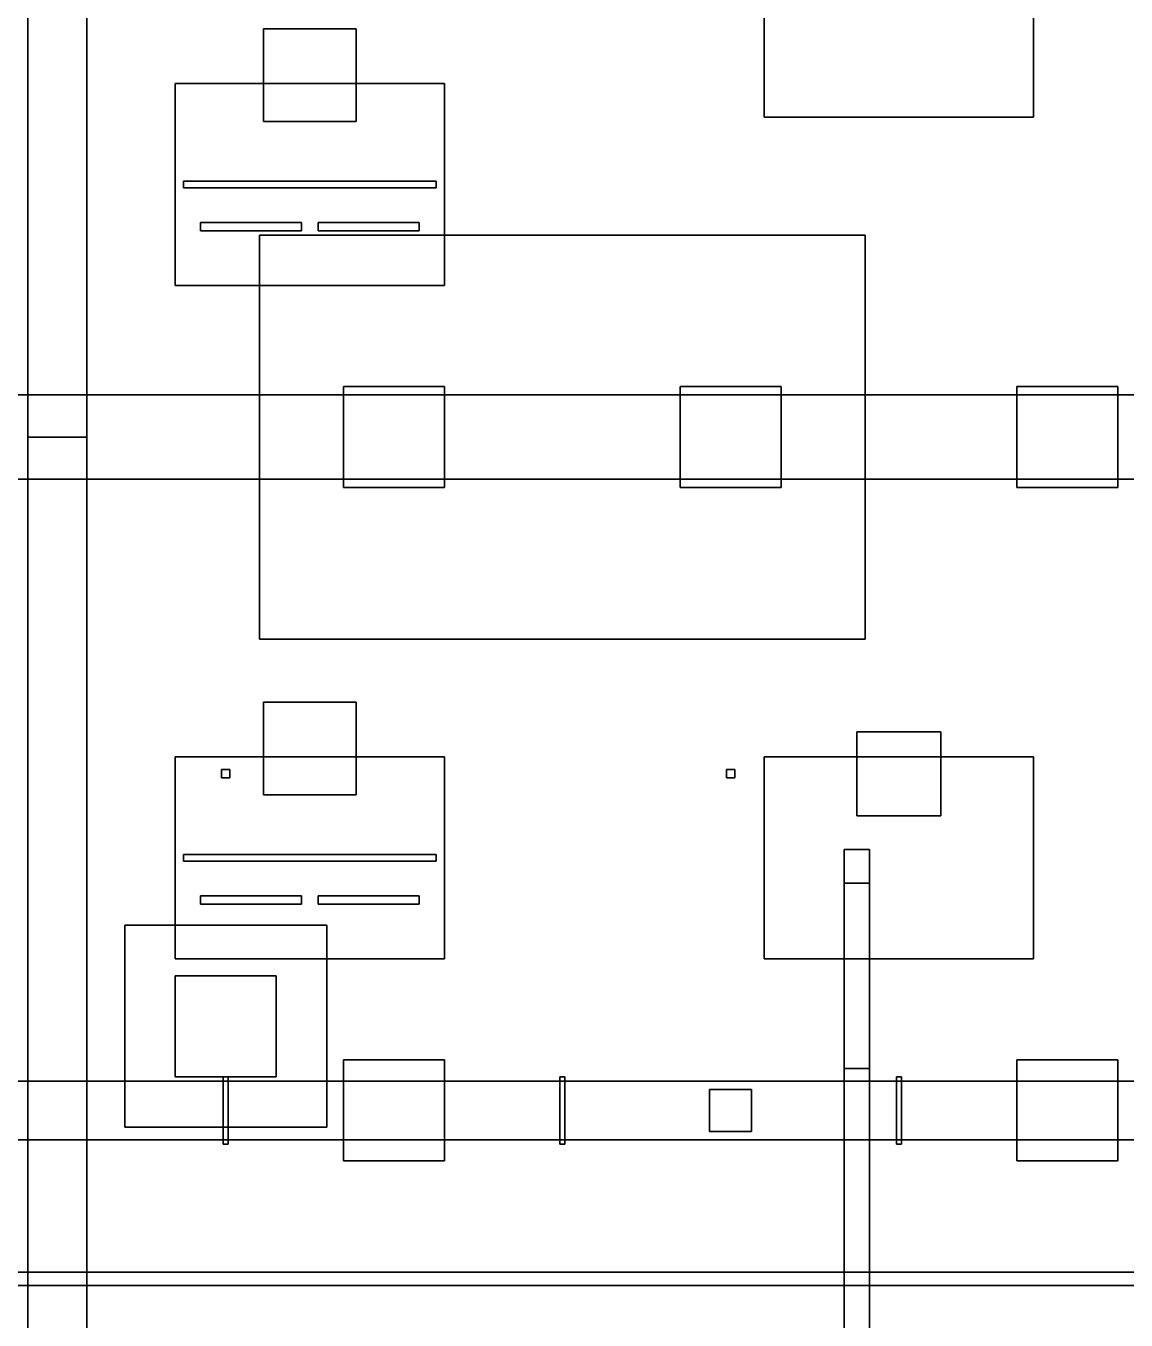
# Model space of a CAD drawing. Extents: x -17000 to 17000, y -13300 to 12090.
# Drawn here: x -10188 to -3650, y -5245 to 2442 of the extents above; entities that cross this region are included whole.
import ezdxf

# ---------------------------------------------------------------- set-up
doc = ezdxf.new("R2010")
doc.units = 0
for name, color, linetype in [('A-DOOR', 3, 'CONTINUOUS'), ('A-FURN', 30, 'CONTINUOUS'), ('A-WALL', 7, 'CONTINUOUS'), ('E-CCTV', 3, 'CONTINUOUS'), ('E-LITE', 2, 'CONTINUOUS'), ('E-TRAY', 1, 'CONTINUOUS'), ('F-SPRN', 1, 'CONTINUOUS'), ('M-CHIL', 6, 'CONTINUOUS'), ('M-DIFF', 7, 'CONTINUOUS'), ('M-DUCT', 4, 'CONTINUOUS'), ('S-COLS', 9, 'CONTINUOUS'), ('S-SLAB', 8, 'CONTINUOUS')]:
    doc.layers.add(name, color=color, linetype=linetype)

msp = doc.modelspace()

# ---------------------------------------------------------------- linework, layer by layer
at = {"layer": 'A-DOOR'}
for points in [[(-5325, -3750, 13600), (-5175, -3750, 13600), (-5175, -2650, 13600), (-5325, -2650, 13600)], [(-5175, -3750, 11400), (-5325, -3750, 11400), (-5325, -2650, 11400), (-5175, -2650, 11400)], [(-5325, -2650, 11400), (-5325, -2650, 13600), (-5175, -2650, 13600), (-5175, -2650, 11400)], [(-5325, -3750, 11400), (-5325, -3750, 13600), (-5325, -2650, 13600), (-5325, -2650, 11400)], [(-5325, -3750, 17400), (-5175, -3750, 17400), (-5175, -2650, 17400), (-5325, -2650, 17400)], [(-5175, -3750, 15200), (-5325, -3750, 15200), (-5325, -2650, 15200), (-5175, -2650, 15200)], [(-5325, -2650, 15200), (-5325, -2650, 17400), (-5175, -2650, 17400), (-5175, -2650, 15200)], [(-5325, -3750, 15200), (-5325, -3750, 17400), (-5325, -2650, 17400), (-5325, -2650, 15200)], [(-5175, -3750, 11400), (-5175, -2650, 11400), (-5175, -2650, 13600), (-5175, -3750, 13600)], [(-5175, -3750, 15200), (-5175, -2650, 15200), (-5175, -2650, 17400), (-5175, -3750, 17400)], [(-5325, -3750, 11400), (-5175, -3750, 11400), (-5175, -3750, 13600), (-5325, -3750, 13600)], [(-5325, -3750, 15200), (-5175, -3750, 15200), (-5175, -3750, 17400), (-5325, -3750, 17400)]]:
    msp.add_3dface(points, dxfattribs=at)
at = {"layer": 'A-FURN'}
for points in [[(-5800, 1900, 4550), (-4200, 1900, 4550), (-4200, 3100, 4550), (-5800, 3100, 4550)], [(-4200, 1900, 3800), (-5800, 1900, 3800), (-5800, 3100, 3800), (-4200, 3100, 3800)], [(-5800, 1900, 3800), (-5800, 1900, 4550), (-5800, 3100, 4550), (-5800, 3100, 3800)], [(-5800, 1900, 8350), (-4200, 1900, 8350), (-4200, 3100, 8350), (-5800, 3100, 8350)], [(-4200, 1900, 7600), (-5800, 1900, 7600), (-5800, 3100, 7600), (-4200, 3100, 7600)], [(-5800, 1900, 7600), (-5800, 1900, 8350), (-5800, 3100, 8350), (-5800, 3100, 7600)], [(-5800, 1900, 19750), (-4200, 1900, 19750), (-4200, 3100, 19750), (-5800, 3100, 19750)], [(-4200, 1900, 19000), (-5800, 1900, 19000), (-5800, 3100, 19000), (-4200, 3100, 19000)], [(-5800, 1900, 19000), (-5800, 1900, 19750), (-5800, 3100, 19750), (-5800, 3100, 19000)], [(-4200, 1900, 3800), (-4200, 3100, 3800), (-4200, 3100, 4550), (-4200, 1900, 4550)], [(-4200, 1900, 7600), (-4200, 3100, 7600), (-4200, 3100, 8350), (-4200, 1900, 8350)], [(-4200, 1900, 19000), (-4200, 3100, 19000), (-4200, 3100, 19750), (-4200, 1900, 19750)], [(-8775, 1875, 12310), (-8225, 1875, 12310), (-8225, 2425, 12310), (-8775, 2425, 12310)], [(-8225, 1875, 11390), (-8775, 1875, 11390), (-8775, 2425, 11390), (-8225, 2425, 11390)], [(-8775, 2425, 11390), (-8775, 2425, 12310), (-8225, 2425, 12310), (-8225, 2425, 11390)], [(-8775, 1875, 11390), (-8775, 1875, 12310), (-8775, 2425, 12310), (-8775, 2425, 11390)], [(-8775, 1875, 16110), (-8225, 1875, 16110), (-8225, 2425, 16110), (-8775, 2425, 16110)], [(-8225, 1875, 15190), (-8775, 1875, 15190), (-8775, 2425, 15190), (-8225, 2425, 15190)], [(-8775, 2425, 15190), (-8775, 2425, 16110), (-8225, 2425, 16110), (-8225, 2425, 15190)], [(-8775, 1875, 15190), (-8775, 1875, 16110), (-8775, 2425, 16110), (-8775, 2425, 15190)], [(-8225, 1875, 11390), (-8225, 2425, 11390), (-8225, 2425, 12310), (-8225, 1875, 12310)], [(-8225, 1875, 15190), (-8225, 2425, 15190), (-8225, 2425, 16110), (-8225, 1875, 16110)], [(-9300, 900, 12150), (-7700, 900, 12150), (-7700, 2100, 12150), (-9300, 2100, 12150)], [(-7700, 900, 11400), (-9300, 900, 11400), (-9300, 2100, 11400), (-7700, 2100, 11400)], [(-9300, 2100, 11400), (-9300, 2100, 12150), (-7700, 2100, 12150), (-7700, 2100, 11400)], [(-9300, 900, 11400), (-9300, 900, 12150), (-9300, 2100, 12150), (-9300, 2100, 11400)], [(-9300, 900, 15950), (-7700, 900, 15950), (-7700, 2100, 15950), (-9300, 2100, 15950)], [(-7700, 900, 15200), (-9300, 900, 15200), (-9300, 2100, 15200), (-7700, 2100, 15200)], [(-9300, 2100, 15200), (-9300, 2100, 15950), (-7700, 2100, 15950), (-7700, 2100, 15200)], [(-9300, 900, 15200), (-9300, 900, 15950), (-9300, 2100, 15950), (-9300, 2100, 15200)], [(-7700, 900, 11400), (-7700, 2100, 11400), (-7700, 2100, 12150), (-7700, 900, 12150)], [(-7700, 900, 15200), (-7700, 2100, 15200), (-7700, 2100, 15950), (-7700, 900, 15950)], [(-8775, 1875, 11390), (-8225, 1875, 11390), (-8225, 1875, 12310), (-8775, 1875, 12310)], [(-8775, 1875, 15190), (-8225, 1875, 15190), (-8225, 1875, 16110), (-8775, 1875, 16110)], [(-5800, 1900, 3800), (-4200, 1900, 3800), (-4200, 1900, 4550), (-5800, 1900, 4550)], [(-5800, 1900, 7600), (-4200, 1900, 7600), (-4200, 1900, 8350), (-5800, 1900, 8350)], [(-5800, 1900, 19000), (-4200, 1900, 19000), (-4200, 1900, 19750), (-5800, 1900, 19750)], [(-9250, 1480, 12525), (-7750, 1480, 12525), (-7750, 1520, 12525), (-9250, 1520, 12525)], [(-7750, 1480, 12075), (-9250, 1480, 12075), (-9250, 1520, 12075), (-7750, 1520, 12075)], [(-9250, 1520, 12075), (-9250, 1520, 12525), (-7750, 1520, 12525), (-7750, 1520, 12075)], [(-9250, 1480, 12075), (-9250, 1480, 12525), (-9250, 1520, 12525), (-9250, 1520, 12075)], [(-9250, 1480, 16325), (-7750, 1480, 16325), (-7750, 1520, 16325), (-9250, 1520, 16325)], [(-7750, 1480, 15875), (-9250, 1480, 15875), (-9250, 1520, 15875), (-7750, 1520, 15875)], [(-9250, 1520, 15875), (-9250, 1520, 16325), (-7750, 1520, 16325), (-7750, 1520, 15875)], [(-9250, 1480, 15875), (-9250, 1480, 16325), (-9250, 1520, 16325), (-9250, 1520, 15875)], [(-9250, 1480, 12075), (-7750, 1480, 12075), (-7750, 1480, 12525), (-9250, 1480, 12525)], [(-9250, 1480, 15875), (-7750, 1480, 15875), (-7750, 1480, 16325), (-9250, 1480, 16325)], [(-7750, 1480, 12075), (-7750, 1520, 12075), (-7750, 1520, 12525), (-7750, 1480, 12525)], [(-7750, 1480, 15875), (-7750, 1520, 15875), (-7750, 1520, 16325), (-7750, 1480, 16325)], [(-9150, 1225, 12540), (-8550, 1225, 12540), (-8550, 1275, 12540), (-9150, 1275, 12540)], [(-8550, 1225, 12160), (-9150, 1225, 12160), (-9150, 1275, 12160), (-8550, 1275, 12160)], [(-9150, 1275, 12160), (-9150, 1275, 12540), (-8550, 1275, 12540), (-8550, 1275, 12160)], [(-9150, 1225, 12160), (-9150, 1225, 12540), (-9150, 1275, 12540), (-9150, 1275, 12160)], [(-9150, 1225, 16340), (-8550, 1225, 16340), (-8550, 1275, 16340), (-9150, 1275, 16340)], [(-8550, 1225, 15960), (-9150, 1225, 15960), (-9150, 1275, 15960), (-8550, 1275, 15960)], [(-9150, 1275, 15960), (-9150, 1275, 16340), (-8550, 1275, 16340), (-8550, 1275, 15960)], [(-9150, 1225, 15960), (-9150, 1225, 16340), (-9150, 1275, 16340), (-9150, 1275, 15960)], [(-8550, 1225, 12160), (-8550, 1275, 12160), (-8550, 1275, 12540), (-8550, 1225, 12540)], [(-8550, 1225, 15960), (-8550, 1275, 15960), (-8550, 1275, 16340), (-8550, 1225, 16340)], [(-8450, 1225, 12540), (-7850, 1225, 12540), (-7850, 1275, 12540), (-8450, 1275, 12540)], [(-7850, 1225, 12160), (-8450, 1225, 12160), (-8450, 1275, 12160), (-7850, 1275, 12160)], [(-8450, 1275, 12160), (-8450, 1275, 12540), (-7850, 1275, 12540), (-7850, 1275, 12160)], [(-8450, 1225, 12160), (-8450, 1225, 12540), (-8450, 1275, 12540), (-8450, 1275, 12160)], [(-8450, 1225, 16340), (-7850, 1225, 16340), (-7850, 1275, 16340), (-8450, 1275, 16340)], [(-7850, 1225, 15960), (-8450, 1225, 15960), (-8450, 1275, 15960), (-7850, 1275, 15960)], [(-8450, 1275, 15960), (-8450, 1275, 16340), (-7850, 1275, 16340), (-7850, 1275, 15960)], [(-8450, 1225, 15960), (-8450, 1225, 16340), (-8450, 1275, 16340), (-8450, 1275, 15960)], [(-7850, 1225, 12160), (-7850, 1275, 12160), (-7850, 1275, 12540), (-7850, 1225, 12540)], [(-7850, 1225, 15960), (-7850, 1275, 15960), (-7850, 1275, 16340), (-7850, 1225, 16340)], [(-9150, 1225, 12160), (-8550, 1225, 12160), (-8550, 1225, 12540), (-9150, 1225, 12540)], [(-9150, 1225, 15960), (-8550, 1225, 15960), (-8550, 1225, 16340), (-9150, 1225, 16340)], [(-8450, 1225, 12160), (-7850, 1225, 12160), (-7850, 1225, 12540), (-8450, 1225, 12540)], [(-8450, 1225, 15960), (-7850, 1225, 15960), (-7850, 1225, 16340), (-8450, 1225, 16340)], [(-9300, 900, 11400), (-7700, 900, 11400), (-7700, 900, 12150), (-9300, 900, 12150)], [(-9300, 900, 15200), (-7700, 900, 15200), (-7700, 900, 15950), (-9300, 900, 15950)], [(-8775, -2125, 12310), (-8225, -2125, 12310), (-8225, -1575, 12310), (-8775, -1575, 12310)], [(-8225, -2125, 11390), (-8775, -2125, 11390), (-8775, -1575, 11390), (-8225, -1575, 11390)], [(-8775, -1575, 11390), (-8775, -1575, 12310), (-8225, -1575, 12310), (-8225, -1575, 11390)], [(-8775, -2125, 11390), (-8775, -2125, 12310), (-8775, -1575, 12310), (-8775, -1575, 11390)], [(-8775, -2125, 16110), (-8225, -2125, 16110), (-8225, -1575, 16110), (-8775, -1575, 16110)], [(-8225, -2125, 15190), (-8775, -2125, 15190), (-8775, -1575, 15190), (-8225, -1575, 15190)], [(-8775, -1575, 15190), (-8775, -1575, 16110), (-8225, -1575, 16110), (-8225, -1575, 15190)], [(-8775, -2125, 15190), (-8775, -2125, 16110), (-8775, -1575, 16110), (-8775, -1575, 15190)], [(-8225, -2125, 11390), (-8225, -1575, 11390), (-8225, -1575, 12310), (-8225, -2125, 12310)], [(-8225, -2125, 15190), (-8225, -1575, 15190), (-8225, -1575, 16110), (-8225, -2125, 16110)], [(-5250, -2250, 4700), (-4750, -2250, 4700), (-4750, -1750, 4700), (-5250, -1750, 4700)], [(-4750, -2250, 3800), (-5250, -2250, 3800), (-5250, -1750, 3800), (-4750, -1750, 3800)], [(-5250, -1750, 3800), (-5250, -1750, 4700), (-4750, -1750, 4700), (-4750, -1750, 3800)], [(-5250, -2250, 3800), (-5250, -2250, 4700), (-5250, -1750, 4700), (-5250, -1750, 3800)], [(-5250, -2250, 8500), (-4750, -2250, 8500), (-4750, -1750, 8500), (-5250, -1750, 8500)], [(-4750, -2250, 7600), (-5250, -2250, 7600), (-5250, -1750, 7600), (-4750, -1750, 7600)], [(-5250, -1750, 7600), (-5250, -1750, 8500), (-4750, -1750, 8500), (-4750, -1750, 7600)], [(-5250, -2250, 7600), (-5250, -2250, 8500), (-5250, -1750, 8500), (-5250, -1750, 7600)], [(-5250, -2250, 19900), (-4750, -2250, 19900), (-4750, -1750, 19900), (-5250, -1750, 19900)], [(-4750, -2250, 19000), (-5250, -2250, 19000), (-5250, -1750, 19000), (-4750, -1750, 19000)], [(-5250, -1750, 19000), (-5250, -1750, 19900), (-4750, -1750, 19900), (-4750, -1750, 19000)], [(-5250, -2250, 19000), (-5250, -2250, 19900), (-5250, -1750, 19900), (-5250, -1750, 19000)], [(-4750, -2250, 3800), (-4750, -1750, 3800), (-4750, -1750, 4700), (-4750, -2250, 4700)], [(-4750, -2250, 7600), (-4750, -1750, 7600), (-4750, -1750, 8500), (-4750, -2250, 8500)], [(-4750, -2250, 19000), (-4750, -1750, 19000), (-4750, -1750, 19900), (-4750, -2250, 19900)], [(-9300, -3100, 12150), (-7700, -3100, 12150), (-7700, -1900, 12150), (-9300, -1900, 12150)], [(-7700, -3100, 11400), (-9300, -3100, 11400), (-9300, -1900, 11400), (-7700, -1900, 11400)], [(-9300, -1900, 11400), (-9300, -1900, 12150), (-7700, -1900, 12150), (-7700, -1900, 11400)], [(-9300, -3100, 11400), (-9300, -3100, 12150), (-9300, -1900, 12150), (-9300, -1900, 11400)], [(-9300, -3100, 15950), (-7700, -3100, 15950), (-7700, -1900, 15950), (-9300, -1900, 15950)], [(-7700, -3100, 15200), (-9300, -3100, 15200), (-9300, -1900, 15200), (-7700, -1900, 15200)], [(-9300, -1900, 15200), (-9300, -1900, 15950), (-7700, -1900, 15950), (-7700, -1900, 15200)], [(-9300, -3100, 15200), (-9300, -3100, 15950), (-9300, -1900, 15950), (-9300, -1900, 15200)], [(-7700, -3100, 11400), (-7700, -1900, 11400), (-7700, -1900, 12150), (-7700, -3100, 12150)], [(-7700, -3100, 15200), (-7700, -1900, 15200), (-7700, -1900, 15950), (-7700, -3100, 15950)], [(-5800, -3100, 4550), (-4200, -3100, 4550), (-4200, -1900, 4550), (-5800, -1900, 4550)], [(-4200, -3100, 3800), (-5800, -3100, 3800), (-5800, -1900, 3800), (-4200, -1900, 3800)], [(-5800, -1900, 3800), (-5800, -1900, 4550), (-4200, -1900, 4550), (-4200, -1900, 3800)], [(-5800, -3100, 3800), (-5800, -3100, 4550), (-5800, -1900, 4550), (-5800, -1900, 3800)], [(-5800, -3100, 8350), (-4200, -3100, 8350), (-4200, -1900, 8350), (-5800, -1900, 8350)], [(-4200, -3100, 7600), (-5800, -3100, 7600), (-5800, -1900, 7600), (-4200, -1900, 7600)], [(-5800, -1900, 7600), (-5800, -1900, 8350), (-4200, -1900, 8350), (-4200, -1900, 7600)], [(-5800, -3100, 7600), (-5800, -3100, 8350), (-5800, -1900, 8350), (-5800, -1900, 7600)], [(-5800, -3100, 19750), (-4200, -3100, 19750), (-4200, -1900, 19750), (-5800, -1900, 19750)], [(-4200, -3100, 19000), (-5800, -3100, 19000), (-5800, -1900, 19000), (-4200, -1900, 19000)], [(-5800, -1900, 19000), (-5800, -1900, 19750), (-4200, -1900, 19750), (-4200, -1900, 19000)], [(-5800, -3100, 19000), (-5800, -3100, 19750), (-5800, -1900, 19750), (-5800, -1900, 19000)], [(-4200, -3100, 3800), (-4200, -1900, 3800), (-4200, -1900, 4550), (-4200, -3100, 4550)], [(-4200, -3100, 7600), (-4200, -1900, 7600), (-4200, -1900, 8350), (-4200, -3100, 8350)], [(-4200, -3100, 19000), (-4200, -1900, 19000), (-4200, -1900, 19750), (-4200, -3100, 19750)], [(-8775, -2125, 11390), (-8225, -2125, 11390), (-8225, -2125, 12310), (-8775, -2125, 12310)], [(-8775, -2125, 15190), (-8225, -2125, 15190), (-8225, -2125, 16110), (-8775, -2125, 16110)], [(-5250, -2250, 3800), (-4750, -2250, 3800), (-4750, -2250, 4700), (-5250, -2250, 4700)], [(-5250, -2250, 7600), (-4750, -2250, 7600), (-4750, -2250, 8500), (-5250, -2250, 8500)], [(-5250, -2250, 19000), (-4750, -2250, 19000), (-4750, -2250, 19900), (-5250, -2250, 19900)], [(-9250, -2520, 12525), (-7750, -2520, 12525), (-7750, -2480, 12525), (-9250, -2480, 12525)], [(-7750, -2520, 12075), (-9250, -2520, 12075), (-9250, -2480, 12075), (-7750, -2480, 12075)], [(-9250, -2480, 12075), (-9250, -2480, 12525), (-7750, -2480, 12525), (-7750, -2480, 12075)], [(-9250, -2520, 12075), (-9250, -2520, 12525), (-9250, -2480, 12525), (-9250, -2480, 12075)], [(-9250, -2520, 16325), (-7750, -2520, 16325), (-7750, -2480, 16325), (-9250, -2480, 16325)], [(-7750, -2520, 15875), (-9250, -2520, 15875), (-9250, -2480, 15875), (-7750, -2480, 15875)], [(-9250, -2480, 15875), (-9250, -2480, 16325), (-7750, -2480, 16325), (-7750, -2480, 15875)], [(-9250, -2520, 15875), (-9250, -2520, 16325), (-9250, -2480, 16325), (-9250, -2480, 15875)], [(-9250, -2520, 12075), (-7750, -2520, 12075), (-7750, -2520, 12525), (-9250, -2520, 12525)], [(-9250, -2520, 15875), (-7750, -2520, 15875), (-7750, -2520, 16325), (-9250, -2520, 16325)], [(-7750, -2520, 12075), (-7750, -2480, 12075), (-7750, -2480, 12525), (-7750, -2520, 12525)], [(-7750, -2520, 15875), (-7750, -2480, 15875), (-7750, -2480, 16325), (-7750, -2520, 16325)], [(-9150, -2775, 12540), (-8550, -2775, 12540), (-8550, -2725, 12540), (-9150, -2725, 12540)], [(-8550, -2775, 12160), (-9150, -2775, 12160), (-9150, -2725, 12160), (-8550, -2725, 12160)], [(-9150, -2725, 12160), (-9150, -2725, 12540), (-8550, -2725, 12540), (-8550, -2725, 12160)], [(-9150, -2775, 12160), (-9150, -2775, 12540), (-9150, -2725, 12540), (-9150, -2725, 12160)], [(-9150, -2775, 16340), (-8550, -2775, 16340), (-8550, -2725, 16340), (-9150, -2725, 16340)], [(-8550, -2775, 15960), (-9150, -2775, 15960), (-9150, -2725, 15960), (-8550, -2725, 15960)], [(-9150, -2725, 15960), (-9150, -2725, 16340), (-8550, -2725, 16340), (-8550, -2725, 15960)], [(-9150, -2775, 15960), (-9150, -2775, 16340), (-9150, -2725, 16340), (-9150, -2725, 15960)], [(-8550, -2775, 12160), (-8550, -2725, 12160), (-8550, -2725, 12540), (-8550, -2775, 12540)], [(-8550, -2775, 15960), (-8550, -2725, 15960), (-8550, -2725, 16340), (-8550, -2775, 16340)], [(-8450, -2775, 12540), (-7850, -2775, 12540), (-7850, -2725, 12540), (-8450, -2725, 12540)], [(-7850, -2775, 12160), (-8450, -2775, 12160), (-8450, -2725, 12160), (-7850, -2725, 12160)], [(-8450, -2725, 12160), (-8450, -2725, 12540), (-7850, -2725, 12540), (-7850, -2725, 12160)], [(-8450, -2775, 12160), (-8450, -2775, 12540), (-8450, -2725, 12540), (-8450, -2725, 12160)], [(-8450, -2775, 16340), (-7850, -2775, 16340), (-7850, -2725, 16340), (-8450, -2725, 16340)], [(-7850, -2775, 15960), (-8450, -2775, 15960), (-8450, -2725, 15960), (-7850, -2725, 15960)], [(-8450, -2725, 15960), (-8450, -2725, 16340), (-7850, -2725, 16340), (-7850, -2725, 15960)], [(-8450, -2775, 15960), (-8450, -2775, 16340), (-8450, -2725, 16340), (-8450, -2725, 15960)], [(-7850, -2775, 12160), (-7850, -2725, 12160), (-7850, -2725, 12540), (-7850, -2775, 12540)], [(-7850, -2775, 15960), (-7850, -2725, 15960), (-7850, -2725, 16340), (-7850, -2775, 16340)], [(-9150, -2775, 12160), (-8550, -2775, 12160), (-8550, -2775, 12540), (-9150, -2775, 12540)], [(-9150, -2775, 15960), (-8550, -2775, 15960), (-8550, -2775, 16340), (-9150, -2775, 16340)], [(-8450, -2775, 12160), (-7850, -2775, 12160), (-7850, -2775, 12540), (-8450, -2775, 12540)], [(-8450, -2775, 15960), (-7850, -2775, 15960), (-7850, -2775, 16340), (-8450, -2775, 16340)], [(-9300, -3100, 11400), (-7700, -3100, 11400), (-7700, -3100, 12150), (-9300, -3100, 12150)], [(-9300, -3100, 15200), (-7700, -3100, 15200), (-7700, -3100, 15950), (-9300, -3100, 15950)], [(-5800, -3100, 3800), (-4200, -3100, 3800), (-4200, -3100, 4550), (-5800, -3100, 4550)], [(-5800, -3100, 7600), (-4200, -3100, 7600), (-4200, -3100, 8350), (-5800, -3100, 8350)], [(-5800, -3100, 19000), (-4200, -3100, 19000), (-4200, -3100, 19750), (-5800, -3100, 19750)]]:
    msp.add_3dface(points, dxfattribs=at)
at = {"layer": 'A-WALL'}
for points in [[(-11000, -6000, 26000), (11000, -6000, 26000), (11000, 6000, 26000), (-11000, 6000, 26000)], [(11000, -6000, 22800), (-11000, -6000, 22800), (-11000, 6000, 22800), (11000, 6000, 22800)], [(-5325, -8550, 14600), (-5175, -8550, 14600), (-5175, -2450, 14600), (-5325, -2450, 14600)], [(-5175, -8550, 11400), (-5325, -8550, 11400), (-5325, -2450, 11400), (-5175, -2450, 11400)], [(-5325, -2450, 11400), (-5325, -2450, 14600), (-5175, -2450, 14600), (-5175, -2450, 11400)], [(-5325, -8550, 11400), (-5325, -8550, 14600), (-5325, -2450, 14600), (-5325, -2450, 11400)], [(-5325, -8550, 18400), (-5175, -8550, 18400), (-5175, -2450, 18400), (-5325, -2450, 18400)], [(-5175, -8550, 15200), (-5325, -8550, 15200), (-5325, -2450, 15200), (-5175, -2450, 15200)], [(-5325, -2450, 15200), (-5325, -2450, 18400), (-5175, -2450, 18400), (-5175, -2450, 15200)], [(-5325, -8550, 15200), (-5325, -8550, 18400), (-5325, -2450, 18400), (-5325, -2450, 15200)], [(-5175, -8550, 11400), (-5175, -2450, 11400), (-5175, -2450, 14600), (-5175, -8550, 14600)], [(-5175, -8550, 15200), (-5175, -2450, 15200), (-5175, -2450, 18400), (-5175, -8550, 18400)]]:
    msp.add_3dface(points, dxfattribs=at)
at = {"layer": 'E-CCTV'}
for points in [[(-6125, -4125, 14125), (-5875, -4125, 14125), (-5875, -3875, 14125), (-6125, -3875, 14125)], [(-5875, -4125, 13875), (-6125, -4125, 13875), (-6125, -3875, 13875), (-5875, -3875, 13875)], [(-6125, -3875, 13875), (-6125, -3875, 14125), (-5875, -3875, 14125), (-5875, -3875, 13875)], [(-6125, -4125, 13875), (-6125, -4125, 14125), (-6125, -3875, 14125), (-6125, -3875, 13875)], [(-6125, -4125, 17925), (-5875, -4125, 17925), (-5875, -3875, 17925), (-6125, -3875, 17925)], [(-5875, -4125, 17675), (-6125, -4125, 17675), (-6125, -3875, 17675), (-5875, -3875, 17675)], [(-6125, -3875, 17675), (-6125, -3875, 17925), (-5875, -3875, 17925), (-5875, -3875, 17675)], [(-6125, -4125, 17675), (-6125, -4125, 17925), (-6125, -3875, 17925), (-6125, -3875, 17675)], [(-5875, -4125, 13875), (-5875, -3875, 13875), (-5875, -3875, 14125), (-5875, -4125, 14125)], [(-5875, -4125, 17675), (-5875, -3875, 17675), (-5875, -3875, 17925), (-5875, -4125, 17925)], [(-6125, -4125, 13875), (-5875, -4125, 13875), (-5875, -4125, 14125), (-6125, -4125, 14125)], [(-6125, -4125, 17675), (-5875, -4125, 17675), (-5875, -4125, 17925), (-6125, -4125, 17925)]]:
    msp.add_3dface(points, dxfattribs=at)
at = {"layer": 'E-LITE'}
for points in [[(-8300, -300, 14120), (-7700, -300, 14120), (-7700, 300, 14120), (-8300, 300, 14120)], [(-7700, -300, 14080), (-8300, -300, 14080), (-8300, 300, 14080), (-7700, 300, 14080)], [(-8300, 300, 14080), (-8300, 300, 14120), (-7700, 300, 14120), (-7700, 300, 14080)], [(-8300, -300, 14080), (-8300, -300, 14120), (-8300, 300, 14120), (-8300, 300, 14080)], [(-8300, -300, 17920), (-7700, -300, 17920), (-7700, 300, 17920), (-8300, 300, 17920)], [(-7700, -300, 17880), (-8300, -300, 17880), (-8300, 300, 17880), (-7700, 300, 17880)], [(-8300, 300, 17880), (-8300, 300, 17920), (-7700, 300, 17920), (-7700, 300, 17880)], [(-8300, -300, 17880), (-8300, -300, 17920), (-8300, 300, 17920), (-8300, 300, 17880)], [(-7700, -300, 14080), (-7700, 300, 14080), (-7700, 300, 14120), (-7700, -300, 14120)], [(-7700, -300, 17880), (-7700, 300, 17880), (-7700, 300, 17920), (-7700, -300, 17920)], [(-4300, -300, 14120), (-3700, -300, 14120), (-3700, 300, 14120), (-4300, 300, 14120)], [(-3700, -300, 14080), (-4300, -300, 14080), (-4300, 300, 14080), (-3700, 300, 14080)], [(-4300, 300, 14080), (-4300, 300, 14120), (-3700, 300, 14120), (-3700, 300, 14080)], [(-4300, -300, 14080), (-4300, -300, 14120), (-4300, 300, 14120), (-4300, 300, 14080)], [(-4300, -300, 17920), (-3700, -300, 17920), (-3700, 300, 17920), (-4300, 300, 17920)], [(-3700, -300, 17880), (-4300, -300, 17880), (-4300, 300, 17880), (-3700, 300, 17880)], [(-4300, 300, 17880), (-4300, 300, 17920), (-3700, 300, 17920), (-3700, 300, 17880)], [(-4300, -300, 17880), (-4300, -300, 17920), (-4300, 300, 17920), (-4300, 300, 17880)], [(-3700, -300, 14080), (-3700, 300, 14080), (-3700, 300, 14120), (-3700, -300, 14120)], [(-3700, -300, 17880), (-3700, 300, 17880), (-3700, 300, 17920), (-3700, -300, 17920)], [(-8300, -300, 14080), (-7700, -300, 14080), (-7700, -300, 14120), (-8300, -300, 14120)], [(-8300, -300, 17880), (-7700, -300, 17880), (-7700, -300, 17920), (-8300, -300, 17920)], [(-4300, -300, 14080), (-3700, -300, 14080), (-3700, -300, 14120), (-4300, -300, 14120)], [(-4300, -300, 17880), (-3700, -300, 17880), (-3700, -300, 17920), (-4300, -300, 17920)], [(-8300, -4300, 14120), (-7700, -4300, 14120), (-7700, -3700, 14120), (-8300, -3700, 14120)], [(-7700, -4300, 14080), (-8300, -4300, 14080), (-8300, -3700, 14080), (-7700, -3700, 14080)], [(-8300, -3700, 14080), (-8300, -3700, 14120), (-7700, -3700, 14120), (-7700, -3700, 14080)], [(-8300, -4300, 14080), (-8300, -4300, 14120), (-8300, -3700, 14120), (-8300, -3700, 14080)], [(-8300, -4300, 17920), (-7700, -4300, 17920), (-7700, -3700, 17920), (-8300, -3700, 17920)], [(-7700, -4300, 17880), (-8300, -4300, 17880), (-8300, -3700, 17880), (-7700, -3700, 17880)], [(-8300, -3700, 17880), (-8300, -3700, 17920), (-7700, -3700, 17920), (-7700, -3700, 17880)], [(-8300, -4300, 17880), (-8300, -4300, 17920), (-8300, -3700, 17920), (-8300, -3700, 17880)], [(-7700, -4300, 14080), (-7700, -3700, 14080), (-7700, -3700, 14120), (-7700, -4300, 14120)], [(-7700, -4300, 17880), (-7700, -3700, 17880), (-7700, -3700, 17920), (-7700, -4300, 17920)], [(-4300, -4300, 14120), (-3700, -4300, 14120), (-3700, -3700, 14120), (-4300, -3700, 14120)], [(-3700, -4300, 14080), (-4300, -4300, 14080), (-4300, -3700, 14080), (-3700, -3700, 14080)], [(-4300, -3700, 14080), (-4300, -3700, 14120), (-3700, -3700, 14120), (-3700, -3700, 14080)], [(-4300, -4300, 14080), (-4300, -4300, 14120), (-4300, -3700, 14120), (-4300, -3700, 14080)], [(-4300, -4300, 17920), (-3700, -4300, 17920), (-3700, -3700, 17920), (-4300, -3700, 17920)], [(-3700, -4300, 17880), (-4300, -4300, 17880), (-4300, -3700, 17880), (-3700, -3700, 17880)], [(-4300, -3700, 17880), (-4300, -3700, 17920), (-3700, -3700, 17920), (-3700, -3700, 17880)], [(-4300, -4300, 17880), (-4300, -4300, 17920), (-4300, -3700, 17920), (-4300, -3700, 17880)], [(-3700, -4300, 14080), (-3700, -3700, 14080), (-3700, -3700, 14120), (-3700, -4300, 14120)], [(-3700, -4300, 17880), (-3700, -3700, 17880), (-3700, -3700, 17920), (-3700, -4300, 17920)], [(-8300, -4300, 14080), (-7700, -4300, 14080), (-7700, -4300, 14120), (-8300, -4300, 14120)], [(-8300, -4300, 17880), (-7700, -4300, 17880), (-7700, -4300, 17920), (-8300, -4300, 17920)], [(-4300, -4300, 14080), (-3700, -4300, 14080), (-3700, -4300, 14120), (-4300, -4300, 14120)], [(-4300, -4300, 17880), (-3700, -4300, 17880), (-3700, -4300, 17920), (-4300, -4300, 17920)]]:
    msp.add_3dface(points, dxfattribs=at)
at = {"layer": 'E-TRAY'}
for points in [[(-16000, -4175, 14080), (16000, -4175, 14080), (16000, -3825, 14080), (-16000, -3825, 14080)], [(16000, -4175, 14020), (-16000, -4175, 14020), (-16000, -3825, 14020), (16000, -3825, 14020)], [(-16000, -3825, 14020), (-16000, -3825, 14080), (16000, -3825, 14080), (16000, -3825, 14020)], [(-16000, -4175, 17880), (16000, -4175, 17880), (16000, -3825, 17880), (-16000, -3825, 17880)], [(16000, -4175, 17820), (-16000, -4175, 17820), (-16000, -3825, 17820), (16000, -3825, 17820)], [(-16000, -3825, 17820), (-16000, -3825, 17880), (16000, -3825, 17880), (16000, -3825, 17820)], [(-9015, -4200, 14750), (-8985, -4200, 14750), (-8985, -3800, 14750), (-9015, -3800, 14750)], [(-8985, -4200, 14050), (-9015, -4200, 14050), (-9015, -3800, 14050), (-8985, -3800, 14050)], [(-9015, -3800, 14050), (-9015, -3800, 14750), (-8985, -3800, 14750), (-8985, -3800, 14050)], [(-9015, -4200, 14050), (-9015, -4200, 14750), (-9015, -3800, 14750), (-9015, -3800, 14050)], [(-9015, -4200, 18550), (-8985, -4200, 18550), (-8985, -3800, 18550), (-9015, -3800, 18550)], [(-8985, -4200, 17850), (-9015, -4200, 17850), (-9015, -3800, 17850), (-8985, -3800, 17850)], [(-9015, -3800, 17850), (-9015, -3800, 18550), (-8985, -3800, 18550), (-8985, -3800, 17850)], [(-9015, -4200, 17850), (-9015, -4200, 18550), (-9015, -3800, 18550), (-9015, -3800, 17850)], [(-8985, -4200, 14050), (-8985, -3800, 14050), (-8985, -3800, 14750), (-8985, -4200, 14750)], [(-8985, -4200, 17850), (-8985, -3800, 17850), (-8985, -3800, 18550), (-8985, -4200, 18550)], [(-7015, -4200, 14750), (-6985, -4200, 14750), (-6985, -3800, 14750), (-7015, -3800, 14750)], [(-6985, -4200, 14050), (-7015, -4200, 14050), (-7015, -3800, 14050), (-6985, -3800, 14050)], [(-7015, -3800, 14050), (-7015, -3800, 14750), (-6985, -3800, 14750), (-6985, -3800, 14050)], [(-7015, -4200, 14050), (-7015, -4200, 14750), (-7015, -3800, 14750), (-7015, -3800, 14050)], [(-7015, -4200, 18550), (-6985, -4200, 18550), (-6985, -3800, 18550), (-7015, -3800, 18550)], [(-6985, -4200, 17850), (-7015, -4200, 17850), (-7015, -3800, 17850), (-6985, -3800, 17850)], [(-7015, -3800, 17850), (-7015, -3800, 18550), (-6985, -3800, 18550), (-6985, -3800, 17850)], [(-7015, -4200, 17850), (-7015, -4200, 18550), (-7015, -3800, 18550), (-7015, -3800, 17850)], [(-6985, -4200, 14050), (-6985, -3800, 14050), (-6985, -3800, 14750), (-6985, -4200, 14750)], [(-6985, -4200, 17850), (-6985, -3800, 17850), (-6985, -3800, 18550), (-6985, -4200, 18550)], [(-5015, -4200, 14750), (-4985, -4200, 14750), (-4985, -3800, 14750), (-5015, -3800, 14750)], [(-4985, -4200, 14050), (-5015, -4200, 14050), (-5015, -3800, 14050), (-4985, -3800, 14050)], [(-5015, -3800, 14050), (-5015, -3800, 14750), (-4985, -3800, 14750), (-4985, -3800, 14050)], [(-5015, -4200, 14050), (-5015, -4200, 14750), (-5015, -3800, 14750), (-5015, -3800, 14050)], [(-5015, -4200, 18550), (-4985, -4200, 18550), (-4985, -3800, 18550), (-5015, -3800, 18550)], [(-4985, -4200, 17850), (-5015, -4200, 17850), (-5015, -3800, 17850), (-4985, -3800, 17850)], [(-5015, -3800, 17850), (-5015, -3800, 18550), (-4985, -3800, 18550), (-4985, -3800, 17850)], [(-5015, -4200, 17850), (-5015, -4200, 18550), (-5015, -3800, 18550), (-5015, -3800, 17850)], [(-4985, -4200, 14050), (-4985, -3800, 14050), (-4985, -3800, 14750), (-4985, -4200, 14750)], [(-4985, -4200, 17850), (-4985, -3800, 17850), (-4985, -3800, 18550), (-4985, -4200, 18550)], [(-16000, -4175, 14020), (16000, -4175, 14020), (16000, -4175, 14080), (-16000, -4175, 14080)], [(-16000, -4175, 17820), (16000, -4175, 17820), (16000, -4175, 17880), (-16000, -4175, 17880)], [(-9015, -4200, 14050), (-8985, -4200, 14050), (-8985, -4200, 14750), (-9015, -4200, 14750)], [(-9015, -4200, 17850), (-8985, -4200, 17850), (-8985, -4200, 18550), (-9015, -4200, 18550)], [(-7015, -4200, 14050), (-6985, -4200, 14050), (-6985, -4200, 14750), (-7015, -4200, 14750)], [(-7015, -4200, 17850), (-6985, -4200, 17850), (-6985, -4200, 18550), (-7015, -4200, 18550)], [(-5015, -4200, 14050), (-4985, -4200, 14050), (-4985, -4200, 14750), (-5015, -4200, 14750)], [(-5015, -4200, 17850), (-4985, -4200, 17850), (-4985, -4200, 18550), (-5015, -4200, 18550)]]:
    msp.add_3dface(points, dxfattribs=at)
at = {"layer": 'F-SPRN'}
for points in [[(-9025, -2025, 14725), (-8975, -2025, 14725), (-8975, -1975, 14725), (-9025, -1975, 14725)], [(-8975, -2025, 14575), (-9025, -2025, 14575), (-9025, -1975, 14575), (-8975, -1975, 14575)], [(-9025, -1975, 14575), (-9025, -1975, 14725), (-8975, -1975, 14725), (-8975, -1975, 14575)], [(-9025, -2025, 14575), (-9025, -2025, 14725), (-9025, -1975, 14725), (-9025, -1975, 14575)], [(-9025, -2025, 18525), (-8975, -2025, 18525), (-8975, -1975, 18525), (-9025, -1975, 18525)], [(-8975, -2025, 18375), (-9025, -2025, 18375), (-9025, -1975, 18375), (-8975, -1975, 18375)], [(-9025, -1975, 18375), (-9025, -1975, 18525), (-8975, -1975, 18525), (-8975, -1975, 18375)], [(-9025, -2025, 18375), (-9025, -2025, 18525), (-9025, -1975, 18525), (-9025, -1975, 18375)], [(-8975, -2025, 14575), (-8975, -1975, 14575), (-8975, -1975, 14725), (-8975, -2025, 14725)], [(-8975, -2025, 18375), (-8975, -1975, 18375), (-8975, -1975, 18525), (-8975, -2025, 18525)], [(-6025, -2025, 14725), (-5975, -2025, 14725), (-5975, -1975, 14725), (-6025, -1975, 14725)], [(-5975, -2025, 14575), (-6025, -2025, 14575), (-6025, -1975, 14575), (-5975, -1975, 14575)], [(-6025, -1975, 14575), (-6025, -1975, 14725), (-5975, -1975, 14725), (-5975, -1975, 14575)], [(-6025, -2025, 14575), (-6025, -2025, 14725), (-6025, -1975, 14725), (-6025, -1975, 14575)], [(-6025, -2025, 18525), (-5975, -2025, 18525), (-5975, -1975, 18525), (-6025, -1975, 18525)], [(-5975, -2025, 18375), (-6025, -2025, 18375), (-6025, -1975, 18375), (-5975, -1975, 18375)], [(-6025, -1975, 18375), (-6025, -1975, 18525), (-5975, -1975, 18525), (-5975, -1975, 18375)], [(-6025, -2025, 18375), (-6025, -2025, 18525), (-6025, -1975, 18525), (-6025, -1975, 18375)], [(-5975, -2025, 14575), (-5975, -1975, 14575), (-5975, -1975, 14725), (-5975, -2025, 14725)], [(-5975, -2025, 18375), (-5975, -1975, 18375), (-5975, -1975, 18525), (-5975, -2025, 18525)], [(-9025, -2025, 14575), (-8975, -2025, 14575), (-8975, -2025, 14725), (-9025, -2025, 14725)], [(-9025, -2025, 18375), (-8975, -2025, 18375), (-8975, -2025, 18525), (-9025, -2025, 18525)], [(-6025, -2025, 14575), (-5975, -2025, 14575), (-5975, -2025, 14725), (-6025, -2025, 14725)], [(-6025, -2025, 18375), (-5975, -2025, 18375), (-5975, -2025, 18525), (-6025, -2025, 18525)], [(-15000, -5040, 14790), (15000, -5040, 14790), (15000, -4960, 14790), (-15000, -4960, 14790)], [(15000, -5040, 14710), (-15000, -5040, 14710), (-15000, -4960, 14710), (15000, -4960, 14710)], [(-15000, -4960, 14710), (-15000, -4960, 14790), (15000, -4960, 14790), (15000, -4960, 14710)], [(-15000, -5040, 18590), (15000, -5040, 18590), (15000, -4960, 18590), (-15000, -4960, 18590)], [(15000, -5040, 18510), (-15000, -5040, 18510), (-15000, -4960, 18510), (15000, -4960, 18510)], [(-15000, -4960, 18510), (-15000, -4960, 18590), (15000, -4960, 18590), (15000, -4960, 18510)], [(-15000, -5040, 14710), (15000, -5040, 14710), (15000, -5040, 14790), (-15000, -5040, 14790)], [(-15000, -5040, 18510), (15000, -5040, 18510), (15000, -5040, 18590), (-15000, -5040, 18590)]]:
    msp.add_3dface(points, dxfattribs=at)
at = {"layer": 'M-CHIL'}
for points in [[(-8800, -1200, 25400), (-5200, -1200, 25400), (-5200, 1200, 25400), (-8800, 1200, 25400)], [(-5200, -1200, 23000), (-8800, -1200, 23000), (-8800, 1200, 23000), (-5200, 1200, 23000)], [(-8800, 1200, 23000), (-8800, 1200, 25400), (-5200, 1200, 25400), (-5200, 1200, 23000)], [(-8800, -1200, 23000), (-8800, -1200, 25400), (-8800, 1200, 25400), (-8800, 1200, 23000)], [(-5200, -1200, 23000), (-5200, 1200, 23000), (-5200, 1200, 25400), (-5200, -1200, 25400)], [(-8800, -1200, 23000), (-5200, -1200, 23000), (-5200, -1200, 25400), (-8800, -1200, 25400)]]:
    msp.add_3dface(points, dxfattribs=at)
at = {"layer": 'M-DIFF'}
for points in [[(-6300, -300, 14190), (-5700, -300, 14190), (-5700, 300, 14190), (-6300, 300, 14190)], [(-5700, -300, 14110), (-6300, -300, 14110), (-6300, 300, 14110), (-5700, 300, 14110)], [(-6300, 300, 14110), (-6300, 300, 14190), (-5700, 300, 14190), (-5700, 300, 14110)], [(-6300, -300, 14110), (-6300, -300, 14190), (-6300, 300, 14190), (-6300, 300, 14110)], [(-6300, -300, 17990), (-5700, -300, 17990), (-5700, 300, 17990), (-6300, 300, 17990)], [(-5700, -300, 17910), (-6300, -300, 17910), (-6300, 300, 17910), (-5700, 300, 17910)], [(-6300, 300, 17910), (-6300, 300, 17990), (-5700, 300, 17990), (-5700, 300, 17910)], [(-6300, -300, 17910), (-6300, -300, 17990), (-6300, 300, 17990), (-6300, 300, 17910)], [(-5700, -300, 14110), (-5700, 300, 14110), (-5700, 300, 14190), (-5700, -300, 14190)], [(-5700, -300, 17910), (-5700, 300, 17910), (-5700, 300, 17990), (-5700, -300, 17990)], [(-6300, -300, 14110), (-5700, -300, 14110), (-5700, -300, 14190), (-6300, -300, 14190)], [(-6300, -300, 17910), (-5700, -300, 17910), (-5700, -300, 17990), (-6300, -300, 17990)]]:
    msp.add_3dface(points, dxfattribs=at)
at = {"layer": 'M-DUCT'}
for points in [[(-10175, 0, 14475), (-9825, 0, 14475), (-9825, 10000, 14475), (-10175, 10000, 14475)], [(-9825, 0, 14225), (-10175, 0, 14225), (-10175, 10000, 14225), (-9825, 10000, 14225)], [(-10175, 0, 14225), (-10175, 0, 14475), (-10175, 10000, 14475), (-10175, 10000, 14225)], [(-10175, 0, 18275), (-9825, 0, 18275), (-9825, 10000, 18275), (-10175, 10000, 18275)], [(-9825, 0, 18025), (-10175, 0, 18025), (-10175, 10000, 18025), (-9825, 10000, 18025)], [(-10175, 0, 18025), (-10175, 0, 18275), (-10175, 10000, 18275), (-10175, 10000, 18025)], [(-9825, 0, 14225), (-9825, 10000, 14225), (-9825, 10000, 14475), (-9825, 0, 14475)], [(-9825, 0, 18025), (-9825, 10000, 18025), (-9825, 10000, 18275), (-9825, 0, 18275)], [(-15000, -250, 14500), (15000, -250, 14500), (15000, 250, 14500), (-15000, 250, 14500)], [(15000, -250, 14200), (-15000, -250, 14200), (-15000, 250, 14200), (15000, 250, 14200)], [(-15000, 250, 14200), (-15000, 250, 14500), (15000, 250, 14500), (15000, 250, 14200)], [(-15000, -250, 18300), (15000, -250, 18300), (15000, 250, 18300), (-15000, 250, 18300)], [(15000, -250, 18000), (-15000, -250, 18000), (-15000, 250, 18000), (15000, 250, 18000)], [(-15000, 250, 18000), (-15000, 250, 18300), (15000, 250, 18300), (15000, 250, 18000)], [(-10175, 0, 14225), (-9825, 0, 14225), (-9825, 0, 14475), (-10175, 0, 14475)], [(-10175, -10000, 14475), (-9825, -10000, 14475), (-9825, 0, 14475), (-10175, 0, 14475)], [(-9825, -10000, 14225), (-10175, -10000, 14225), (-10175, 0, 14225), (-9825, 0, 14225)], [(-10175, 0, 14225), (-10175, 0, 14475), (-9825, 0, 14475), (-9825, 0, 14225)], [(-10175, -10000, 14225), (-10175, -10000, 14475), (-10175, 0, 14475), (-10175, 0, 14225)], [(-10175, 0, 18025), (-9825, 0, 18025), (-9825, 0, 18275), (-10175, 0, 18275)], [(-10175, -10000, 18275), (-9825, -10000, 18275), (-9825, 0, 18275), (-10175, 0, 18275)], [(-9825, -10000, 18025), (-10175, -10000, 18025), (-10175, 0, 18025), (-9825, 0, 18025)], [(-10175, 0, 18025), (-10175, 0, 18275), (-9825, 0, 18275), (-9825, 0, 18025)], [(-10175, -10000, 18025), (-10175, -10000, 18275), (-10175, 0, 18275), (-10175, 0, 18025)], [(-9825, -10000, 14225), (-9825, 0, 14225), (-9825, 0, 14475), (-9825, -10000, 14475)], [(-9825, -10000, 18025), (-9825, 0, 18025), (-9825, 0, 18275), (-9825, -10000, 18275)], [(-15000, -250, 14200), (15000, -250, 14200), (15000, -250, 14500), (-15000, -250, 14500)], [(-15000, -250, 18000), (15000, -250, 18000), (15000, -250, 18300), (-15000, -250, 18300)]]:
    msp.add_3dface(points, dxfattribs=at)
at = {"layer": 'S-COLS'}
for points in [[(-9600, -4100, 3625), (-8400, -4100, 3625), (-8400, -2900, 3625), (-9600, -2900, 3625)], [(-8400, -4100, 3425), (-9600, -4100, 3425), (-9600, -2900, 3425), (-8400, -2900, 3425)], [(-9600, -2900, 3425), (-9600, -2900, 3625), (-8400, -2900, 3625), (-8400, -2900, 3425)], [(-9600, -4100, 3425), (-9600, -4100, 3625), (-9600, -2900, 3625), (-9600, -2900, 3425)], [(-9600, -4100, 7425), (-8400, -4100, 7425), (-8400, -2900, 7425), (-9600, -2900, 7425)], [(-8400, -4100, 7225), (-9600, -4100, 7225), (-9600, -2900, 7225), (-8400, -2900, 7225)], [(-9600, -2900, 7225), (-9600, -2900, 7425), (-8400, -2900, 7425), (-8400, -2900, 7225)], [(-9600, -4100, 7225), (-9600, -4100, 7425), (-9600, -2900, 7425), (-9600, -2900, 7225)], [(-9600, -4100, 11225), (-8400, -4100, 11225), (-8400, -2900, 11225), (-9600, -2900, 11225)], [(-8400, -4100, 11025), (-9600, -4100, 11025), (-9600, -2900, 11025), (-8400, -2900, 11025)], [(-9600, -2900, 11025), (-9600, -2900, 11225), (-8400, -2900, 11225), (-8400, -2900, 11025)], [(-9600, -4100, 11025), (-9600, -4100, 11225), (-9600, -2900, 11225), (-9600, -2900, 11025)], [(-9600, -4100, 15025), (-8400, -4100, 15025), (-8400, -2900, 15025), (-9600, -2900, 15025)], [(-8400, -4100, 14825), (-9600, -4100, 14825), (-9600, -2900, 14825), (-8400, -2900, 14825)], [(-9600, -2900, 14825), (-9600, -2900, 15025), (-8400, -2900, 15025), (-8400, -2900, 14825)], [(-9600, -4100, 14825), (-9600, -4100, 15025), (-9600, -2900, 15025), (-9600, -2900, 14825)], [(-9600, -4100, 18825), (-8400, -4100, 18825), (-8400, -2900, 18825), (-9600, -2900, 18825)], [(-8400, -4100, 18625), (-9600, -4100, 18625), (-9600, -2900, 18625), (-8400, -2900, 18625)], [(-9600, -2900, 18625), (-9600, -2900, 18825), (-8400, -2900, 18825), (-8400, -2900, 18625)], [(-9600, -4100, 18625), (-9600, -4100, 18825), (-9600, -2900, 18825), (-9600, -2900, 18625)], [(-9600, -4100, 22625), (-8400, -4100, 22625), (-8400, -2900, 22625), (-9600, -2900, 22625)], [(-8400, -4100, 22425), (-9600, -4100, 22425), (-9600, -2900, 22425), (-8400, -2900, 22425)], [(-9600, -2900, 22425), (-9600, -2900, 22625), (-8400, -2900, 22625), (-8400, -2900, 22425)], [(-9600, -4100, 22425), (-9600, -4100, 22625), (-9600, -2900, 22625), (-9600, -2900, 22425)], [(-9600, -4100, 26425), (-8400, -4100, 26425), (-8400, -2900, 26425), (-9600, -2900, 26425)], [(-8400, -4100, 26225), (-9600, -4100, 26225), (-9600, -2900, 26225), (-8400, -2900, 26225)], [(-9600, -2900, 26225), (-9600, -2900, 26425), (-8400, -2900, 26425), (-8400, -2900, 26225)], [(-9600, -4100, 26225), (-9600, -4100, 26425), (-9600, -2900, 26425), (-9600, -2900, 26225)], [(-8400, -4100, 3425), (-8400, -2900, 3425), (-8400, -2900, 3625), (-8400, -4100, 3625)], [(-8400, -4100, 7225), (-8400, -2900, 7225), (-8400, -2900, 7425), (-8400, -4100, 7425)], [(-8400, -4100, 11025), (-8400, -2900, 11025), (-8400, -2900, 11225), (-8400, -4100, 11225)], [(-8400, -4100, 14825), (-8400, -2900, 14825), (-8400, -2900, 15025), (-8400, -4100, 15025)], [(-8400, -4100, 18625), (-8400, -2900, 18625), (-8400, -2900, 18825), (-8400, -4100, 18825)], [(-8400, -4100, 22425), (-8400, -2900, 22425), (-8400, -2900, 22625), (-8400, -4100, 22625)], [(-8400, -4100, 26225), (-8400, -2900, 26225), (-8400, -2900, 26425), (-8400, -4100, 26425)], [(-9300, -3800, 3625), (-8700, -3800, 3625), (-8700, -3200, 3625), (-9300, -3200, 3625)], [(-8700, -3800, 175), (-9300, -3800, 175), (-9300, -3200, 175), (-8700, -3200, 175)], [(-9300, -3200, 175), (-9300, -3200, 3625), (-8700, -3200, 3625), (-8700, -3200, 175)], [(-9300, -3800, 175), (-9300, -3800, 3625), (-9300, -3200, 3625), (-9300, -3200, 175)], [(-9300, -3800, 7425), (-8700, -3800, 7425), (-8700, -3200, 7425), (-9300, -3200, 7425)], [(-8700, -3800, 3975), (-9300, -3800, 3975), (-9300, -3200, 3975), (-8700, -3200, 3975)], [(-9300, -3200, 3975), (-9300, -3200, 7425), (-8700, -3200, 7425), (-8700, -3200, 3975)], [(-9300, -3800, 3975), (-9300, -3800, 7425), (-9300, -3200, 7425), (-9300, -3200, 3975)], [(-9300, -3800, 11225), (-8700, -3800, 11225), (-8700, -3200, 11225), (-9300, -3200, 11225)], [(-8700, -3800, 7775), (-9300, -3800, 7775), (-9300, -3200, 7775), (-8700, -3200, 7775)], [(-9300, -3200, 7775), (-9300, -3200, 11225), (-8700, -3200, 11225), (-8700, -3200, 7775)], [(-9300, -3800, 7775), (-9300, -3800, 11225), (-9300, -3200, 11225), (-9300, -3200, 7775)], [(-9300, -3800, 15025), (-8700, -3800, 15025), (-8700, -3200, 15025), (-9300, -3200, 15025)], [(-8700, -3800, 11575), (-9300, -3800, 11575), (-9300, -3200, 11575), (-8700, -3200, 11575)], [(-9300, -3200, 11575), (-9300, -3200, 15025), (-8700, -3200, 15025), (-8700, -3200, 11575)], [(-9300, -3800, 11575), (-9300, -3800, 15025), (-9300, -3200, 15025), (-9300, -3200, 11575)], [(-9300, -3800, 18825), (-8700, -3800, 18825), (-8700, -3200, 18825), (-9300, -3200, 18825)], [(-8700, -3800, 15375), (-9300, -3800, 15375), (-9300, -3200, 15375), (-8700, -3200, 15375)], [(-9300, -3200, 15375), (-9300, -3200, 18825), (-8700, -3200, 18825), (-8700, -3200, 15375)], [(-9300, -3800, 15375), (-9300, -3800, 18825), (-9300, -3200, 18825), (-9300, -3200, 15375)], [(-9300, -3800, 22625), (-8700, -3800, 22625), (-8700, -3200, 22625), (-9300, -3200, 22625)], [(-8700, -3800, 19175), (-9300, -3800, 19175), (-9300, -3200, 19175), (-8700, -3200, 19175)], [(-9300, -3200, 19175), (-9300, -3200, 22625), (-8700, -3200, 22625), (-8700, -3200, 19175)], [(-9300, -3800, 19175), (-9300, -3800, 22625), (-9300, -3200, 22625), (-9300, -3200, 19175)], [(-9300, -3800, 26425), (-8700, -3800, 26425), (-8700, -3200, 26425), (-9300, -3200, 26425)], [(-8700, -3800, 22975), (-9300, -3800, 22975), (-9300, -3200, 22975), (-8700, -3200, 22975)], [(-9300, -3200, 22975), (-9300, -3200, 26425), (-8700, -3200, 26425), (-8700, -3200, 22975)], [(-9300, -3800, 22975), (-9300, -3800, 26425), (-9300, -3200, 26425), (-9300, -3200, 22975)], [(-8700, -3800, 175), (-8700, -3200, 175), (-8700, -3200, 3625), (-8700, -3800, 3625)], [(-8700, -3800, 3975), (-8700, -3200, 3975), (-8700, -3200, 7425), (-8700, -3800, 7425)], [(-8700, -3800, 7775), (-8700, -3200, 7775), (-8700, -3200, 11225), (-8700, -3800, 11225)], [(-8700, -3800, 11575), (-8700, -3200, 11575), (-8700, -3200, 15025), (-8700, -3800, 15025)], [(-8700, -3800, 15375), (-8700, -3200, 15375), (-8700, -3200, 18825), (-8700, -3800, 18825)], [(-8700, -3800, 19175), (-8700, -3200, 19175), (-8700, -3200, 22625), (-8700, -3800, 22625)], [(-8700, -3800, 22975), (-8700, -3200, 22975), (-8700, -3200, 26425), (-8700, -3800, 26425)], [(-9300, -3800, 175), (-8700, -3800, 175), (-8700, -3800, 3625), (-9300, -3800, 3625)], [(-9300, -3800, 3975), (-8700, -3800, 3975), (-8700, -3800, 7425), (-9300, -3800, 7425)], [(-9300, -3800, 7775), (-8700, -3800, 7775), (-8700, -3800, 11225), (-9300, -3800, 11225)], [(-9300, -3800, 11575), (-8700, -3800, 11575), (-8700, -3800, 15025), (-9300, -3800, 15025)], [(-9300, -3800, 15375), (-8700, -3800, 15375), (-8700, -3800, 18825), (-9300, -3800, 18825)], [(-9300, -3800, 19175), (-8700, -3800, 19175), (-8700, -3800, 22625), (-9300, -3800, 22625)], [(-9300, -3800, 22975), (-8700, -3800, 22975), (-8700, -3800, 26425), (-9300, -3800, 26425)], [(-9600, -4100, 3425), (-8400, -4100, 3425), (-8400, -4100, 3625), (-9600, -4100, 3625)], [(-9600, -4100, 7225), (-8400, -4100, 7225), (-8400, -4100, 7425), (-9600, -4100, 7425)], [(-9600, -4100, 11025), (-8400, -4100, 11025), (-8400, -4100, 11225), (-9600, -4100, 11225)], [(-9600, -4100, 14825), (-8400, -4100, 14825), (-8400, -4100, 15025), (-9600, -4100, 15025)], [(-9600, -4100, 18625), (-8400, -4100, 18625), (-8400, -4100, 18825), (-9600, -4100, 18825)], [(-9600, -4100, 22425), (-8400, -4100, 22425), (-8400, -4100, 22625), (-9600, -4100, 22625)], [(-9600, -4100, 26225), (-8400, -4100, 26225), (-8400, -4100, 26425), (-9600, -4100, 26425)]]:
    msp.add_3dface(points, dxfattribs=at)
at = {"layer": 'S-SLAB'}
for points in [[(-17000, -12000, 350), (17000, -12000, 350), (17000, 12000, 350), (-17000, 12000, 350)], [(17000, -12000), (-17000, -12000), (-17000, 12000), (17000, 12000)], [(-17000, -12000, 4150), (17000, -12000, 4150), (17000, 12000, 4150), (-17000, 12000, 4150)], [(17000, -12000, 3800), (-17000, -12000, 3800), (-17000, 12000, 3800), (17000, 12000, 3800)], [(-17000, -12000, 7950), (17000, -12000, 7950), (17000, 12000, 7950), (-17000, 12000, 7950)], [(17000, -12000, 7600), (-17000, -12000, 7600), (-17000, 12000, 7600), (17000, 12000, 7600)], [(-17000, -12000, 11750), (17000, -12000, 11750), (17000, 12000, 11750), (-17000, 12000, 11750)], [(17000, -12000, 11400), (-17000, -12000, 11400), (-17000, 12000, 11400), (17000, 12000, 11400)], [(-17000, -12000, 15550), (17000, -12000, 15550), (17000, 12000, 15550), (-17000, 12000, 15550)], [(17000, -12000, 15200), (-17000, -12000, 15200), (-17000, 12000, 15200), (17000, 12000, 15200)], [(-17000, -12000, 19350), (17000, -12000, 19350), (17000, 12000, 19350), (-17000, 12000, 19350)], [(17000, -12000, 19000), (-17000, -12000, 19000), (-17000, 12000, 19000), (17000, 12000, 19000)], [(-17000, -12000, 23150), (17000, -12000, 23150), (17000, 12000, 23150), (-17000, 12000, 23150)], [(17000, -12000, 22800), (-17000, -12000, 22800), (-17000, 12000, 22800), (17000, 12000, 22800)]]:
    msp.add_3dface(points, dxfattribs=at)

doc.saveas('drawing.dxf')
